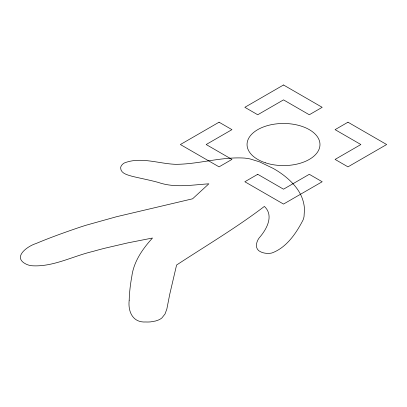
<?xml version="1.0" encoding="UTF-8"?>
<svg xmlns="http://www.w3.org/2000/svg" width="407" height="407" viewBox="0 0 407 407"><rect width="100%" height="100%" fill="white"/><g stroke="black" fill="none" stroke-linecap="round" stroke-linejoin="round"><path stroke-width="0.61" d="M129.187 300.183C127.874 311.477 132.611 322.837 145.879 321.978A20.07 11.589 0 0 0 150.799 321.856L155.535 321.011L158.389 320.034A15.156 8.751 0 0 0 161.91 317.928L165.023 313.985L166.85 309.04L169.724 294.363L176.587 265.018C206.008 245.721 236.36 227.752 264.382 206.41C273.972 215.389 267.033 228.536 260.195 236.716C256.217 240.802 254.029 249.104 260.668 251.811A11.213 6.476 0 0 0 267.536 253.393A10.908 6.298 0 0 0 271.856 252.996C286.472 247.685 296.23 233.282 303.093 219.917A66.143 38.187 0 0 0 304.044 216.555L304.487 209.05A110.74 63.935 0 0 0 303.184 201.267C301.434 194.709 297.695 188.843 293.126 183.883A110.536 63.818 0 0 0 285.48 176.704A104.507 60.338 0 0 0 273.112 168.366L259.498 161.828L250.112 158.949A33.252 19.2 0 0 0 244.607 158.094C221.393 156.578 198.621 164.326 175.529 164.316C158.71 163.726 140.674 156.481 124.339 162.973A13.177 7.611 0 0 0 121.713 165.242A13.446 7.764 0 0 0 120.635 167.786C120.594 173.575 127.783 174.954 132.143 176.307C140.858 178.414 149.679 180.062 158.333 182.433C174.766 188.161 192.018 184.885 208.857 183.822L192.597 198.799L116.616 216.702L86.045 225.239A321.148 185.414 0 0 0 80.052 227.162C65.196 232.214 50.387 237.469 35.928 243.574C27.696 246.052 11.945 257.173 26.043 264.097A15.054 8.689 0 0 0 30.942 265.674C52.442 267.501 72.324 256.247 92.811 251.465A310.912 179.502 0 0 1 104.228 248.367L127.767 242.893L152.503 238.024C142.603 248.881 133.74 261.543 131.817 276.455C130.377 284.284 129.421 292.221 129.187 300.183M219.058 122.202L180.382 144.531L219.058 166.86L231.949 159.417L206.166 144.531L231.949 129.645L219.058 122.202M283.516 84.987L244.841 107.316L257.733 114.759L283.516 99.873L309.3 114.759L322.191 107.316L283.516 84.987M257.733 174.303L244.841 181.746L283.516 204.075L322.191 181.746L309.3 174.303L283.516 189.189L257.733 174.303M347.975 122.202L335.083 129.645L360.867 144.531L335.083 159.417L347.975 166.86L386.65 144.531L347.975 122.202M265.283 162.764A36.462 21.052 0 0 0 319.978 144.531A36.462 21.052 0 0 0 265.283 126.297A36.462 21.052 0 0 0 265.283 162.764"/></g></svg>
